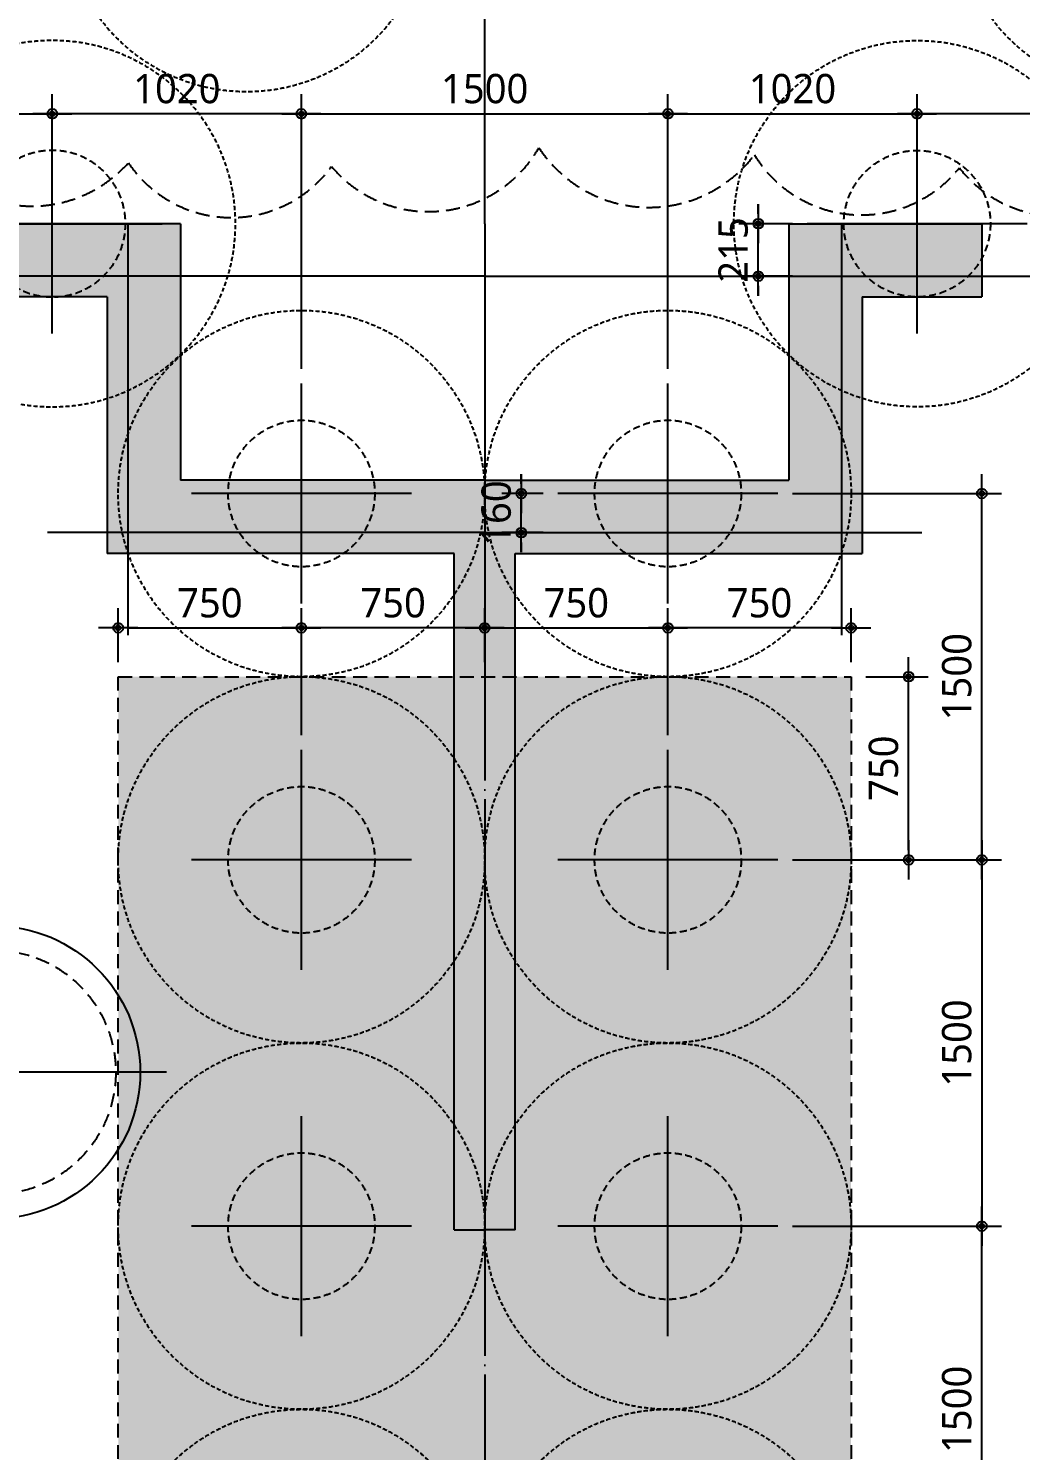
# Model space of a CAD drawing. Header units: millimetres. Extents: x 317501 to 814054, y -400799 to -14117.
# Drawn here: x 740787 to 744847, y -50366 to -44543 of the extents above; entities that cross this region are included whole.
import ezdxf
from ezdxf.xclip import XClip

# ---------------------------------------------------------------- set-up
doc = ezdxf.new("R2010")
doc.units = ezdxf.units.MM
doc.header["$LTSCALE"] = 38
doc.header["$XCLIPFRAME"] = 0
for name, pattern in [('CEN', [62, 60, -1, 0, -1]), ('XS-기초$0$CEN', [62, 60, -1, 0, -1]), ('XS-기초$0$HID', [2.3, 1.5, -0.8])]:
    doc.linetypes.add(name, pattern=pattern)
doc.layers.get('Defpoints').update_dxf_attribs({"color": 145})
for name, color, linetype in [('CEN', 1, 'CEN'), ('DIM', 7, 'Continuous'), ('DOT', 3, 'Continuous'), ('XS-기초$0$252', 252, 'Continuous'), ('XS-기초$0$CEN', 1, 'XS-기초$0$CEN'), ('XS-기초$0$PILE', 3, 'XS-기초$0$HID'), ('XS-기초$0$WALL', 11, 'Continuous'), ('XS-기초$0$보강구간', 6, 'XS-기초$0$HID'), ('XS-기초$0$집수정-주동', 21, 'Continuous')]:
    doc.layers.add(name, color=color, linetype=linetype)
doc.layers.add('XS-기초$0$0106', color=30, linetype='XS-기초$0$HID', plot=False)
doc.layers.add('XS-기초$0$DEFPOINT', color=144, linetype='Continuous', plot=False)
doc.styles.add('맑은고딕', font='malgun.ttf')
doc.dimstyles.new('DIM_40', dxfattribs={"dimscale": 40, "dimtxt": 3, "dimasz": 1, "dimexe": 2, "dimexo": 1.5, "dimgap": 1, "dimtad": 1, "dimdec": 0, "dimzin": 0, "dimdsep": 46, "dimtxsty": '맑은고딕', "dimblk1": 'DIMDOT', "dimblk2": 'DIMDOT', "dimsah": 1, "dimcen": 0.09, "dimdle": 2, "dimclrd": 7, "dimclre": 7, "dimclrt": 6, "dimadec": 0, "dimazin": 0, "dimtfac": 1, "dimtdec": 0, "dimtix": 1, "dimtmove": 2, "dimatfit": 3, "dimldrblk": 'DIMDOT', "dimfxl": 0, "dimtolj": 1, "dimtzin": 0, "dimarcsym": 0})

# ---------------------------------------------------------------- blocks, each defined once
blk = doc.blocks.new('XS-기초$0$집수정-주동')
at = {"layer": 'XS-기초$0$집수정-주동'}
for p, q in [((0, 707.1), (0, -707.1)), ((707.1, 0), (-707.1, 0))]:
    blk.add_line(p, q, dxfattribs=at)
blk.add_circle((0, 0), 600, dxfattribs=at)
at = {"layer": 'XS-기초$0$집수정-주동', "linetype": 'XS-기초$0$HID'}
blk.add_circle((0, 0), 500, dxfattribs=at)
blk = doc.blocks.new('XS-기초$0$PILE-600')
at = {"layer": 'XS-기초$0$DEFPOINT', "color": 173, "linetype": 'XS-기초$0$HID', "ltscale": 0.3}
blk.add_circle((0, 0), 750, dxfattribs=at)
at = {"layer": 'XS-기초$0$PILE', "linetype": 'Continuous'}
for p, q in [((0, -450), (0, 450)), ((-450, 0), (450, 0))]:
    blk.add_line(p, q, dxfattribs=at)
at = {"layer": 'XS-기초$0$PILE', "ltscale": 0.5}
blk.add_circle((0, 0), 300, dxfattribs=at)
blk = doc.blocks.new('XS-기초$0$A$C762E058C')
at = {"layer": 'XS-기초$0$252'}
h = blk.add_hatch(color=256, dxfattribs=at)
h.dxf.hatch_style = 1
h.paths.add_polyline_path([(68150, -15900), (68150, -15100), (67650, -15100), (67650, -15900)])
h.paths.add_polyline_path([(60300, -15900), (60300, -15100), (59800, -15100), (59800, -15900)])
h.paths.add_polyline_path([(57590, -15900), (57340, -15900), (57340, -13415), (58140, -13415), (58140, -14615), (57590, -14615)])
h.paths.add_polyline_path([(58140, -12170), (58140, -10970), (57590, -10970), (57590, -8335), (58140, -8335), (58140, -6475), (57340, -6475), (57340, -12170)])
h.paths.add_polyline_path([(64580, -14615), (63780, -14615), (63780, -13415), (64580, -13415)])
h.paths.add_polyline_path([(68050, -13615), (67800, -13615), (67800, -12080), (68050, -12080)])
h.paths.add_polyline_path([(64580, -12170), (63780, -12170), (63780, -10970), (64580, -10970)])
h.paths.add_polyline_path([(70980, -12170), (70480, -12170), (70480, -10970), (71280, -10970), (71280, -15900), (70980, -15900), (70980, -14615), (70480, -14615), (70480, -13415), (70980, -13415)])
h.paths.add_polyline_path([(60310, -13615), (60560, -13615), (60560, -12080), (60310, -12080)])
h.paths.add_polyline_path([(50800, -12170), (50800, -10970), (50000, -10970), (50000, -12170)])
h.paths.add_polyline_path([(50800, -14615), (50800, -13415), (50000, -13415), (50000, -14615)])
h.paths.add_polyline_path([(46830, -13615), (47080, -13615), (47080, -12080), (46830, -12080)])
h.paths.add_polyline_path([(52175, -6475), (52175, -8335), (49225, -8335), (49225, -6475), (49925, -6475), (49925, -7635), (50700, -7635), (51475, -7635), (51475, -6475)])
h.paths.add_polyline_path([(63405, -6475), (63405, -7635), (64180, -7635), (64955, -7635), (64955, -6475), (65655, -6475), (65655, -8335), (62705, -8335), (62705, -6475)])
h.paths.add_polyline_path([(54570, -13615), (54320, -13615), (54320, -12080), (54570, -12080)])
h.paths.add_polyline_path([(62555, -4685), (62055, -4685), (62055, -2075), (61155, -2075), (61155, -2375), (61755, -2375), (61755, -4675), (56855, -4675), (56855, -2375), (57455, -2375), (57455, -2075), (56555, -2075), (56555, -4675), (54205, -4675), (54205, -4975), (61755, -4975), (61755, -5185), (62555, -5185)])
h.paths.add_polyline_path([(59965, -2075), (59965, -2375), (58645, -2375), (58645, -2075)], flags=17)
h.paths.add_polyline_path([(67650, -5185), (68450, -5185), (68450, -4685), (67650, -4685)])
h.paths.add_polyline_path([(80600, -5275), (80600, -4475), (80100, -4475), (80100, -5275)])
h.paths.add_polyline_path([(48285, -215), (48285, -340), (48285, -465), (51055, -465), (51055, -1885), (52105, -1885), (52105, -2375), (52405, -2375), (52405, -1585), (51355, -1585), (51355, -340), (51355, 905), (52405, 905), (52405, 1695), (52105, 1695), (52105, 1205), (51055, 1205), (51055, -215)])
h.paths.add_polyline_path([(48285, 7825), (48285, 7700), (48285, 7575), (51055, 7575), (51055, 6155), (52105, 6155), (52105, 5665), (52405, 5665), (52405, 6455), (51355, 6455), (51355, 7700), (51355, 8945), (52405, 8945), (52405, 9735), (52105, 9735), (52105, 9245), (51055, 9245), (51055, 7825)])
h.paths.add_polyline_path([(51405, 14290), (51405, 14540), (50775, 14540), (50775, 14290)])
h.paths.add_polyline_path([(52105, 13685), (52105, 14485), (52405, 14485), (52405, 13685)])
h.paths.add_polyline_path([(44765, 14270), (45065, 14270), (45065, 14670), (44765, 14670)])
h.paths.add_polyline_path([(45765, 14290), (45765, 14540), (47000, 14540), (47000, 14290)])
h.paths.add_polyline_path([(44765, 21250), (45065, 21250), (45065, 20850), (44765, 20850)])
h.paths.add_polyline_path([(45765, 21230), (45765, 20980), (47000, 20980), (47000, 21230)])
h.paths.add_polyline_path([(51405, 21230), (51405, 20980), (50775, 20980), (50775, 21230)])
h.paths.add_polyline_path([(52105, 21835), (52105, 21035), (52405, 21035), (52405, 21835)])
blk = doc.blocks.new('XS-기초')
at = {"layer": 'XS-기초$0$0106'}
blk.add_lwpolyline([(173483, 208217.2, -0.520567), (173442, 207336.4, -0.520567), (173523.9, 206484.9, -0.520567), (173513.9, 205654.2, -0.520567), (173415.1, 204792, -0.520567), (173500.7, 203918.7, -0.520567), (173529.6, 203085.8, -0.520567), (173032.2, 202349, -0.520567), (172184.4, 202423.8, -0.520567), (171302.1, 202400.9, -0.520567), (170984.3, 203221.7, -0.520567), (170943.6, 204057, -0.520567), (170997, 204896.1, -0.520567), (171026.2, 205778, -0.520567), (170948.9, 206627, -0.520567), (170964.2, 207458.1, -0.520567), (171067.3, 208323.4, -0.520567)], format="xyb", dxfattribs=at)
at = {"layer": 'XS-기초$0$CEN'}
for p, q in [((170500, 206000), (170500, 210020)), ((169450, 206000), (169450, 207790)), ((170715, 207460), (169030, 207460)), ((170715, 206000), (161910, 206000)), ((170715, 206000), (161910, 206000)), ((169450, 206000), (169450, 204210)), ((170500, 206000), (170500, 201980)), ((170715, 204540), (169030, 204540))]:
    blk.add_line(p, q, dxfattribs=at)
at = {"layer": 'XS-기초$0$WALL'}
for p, q in [((170415, 207545), (170415, 208035)), ((170715, 207245), (170715, 208035)), ((169365, 206125), (169365, 207545)), ((170415, 207545), (169365, 207545)), ((169665, 206000), (169665, 207245)), ((170715, 207245), (169665, 207245)), ((166595, 206125), (169365, 206125)), ((166595, 206125), (166595, 206000)), ((166595, 205875), (166595, 206000)), ((169665, 206000), (169665, 204755)), ((166595, 205875), (169365, 205875)), ((169365, 205875), (169365, 204455)), ((170715, 204755), (169665, 204755)), ((170715, 204755), (170715, 203965)), ((170415, 204455), (169365, 204455)), ((170415, 204455), (170415, 203965)), ((170715, 203965), (170415, 203965))]:
    blk.add_line(p, q, dxfattribs=at)
at = {"layer": 'XS-기초$0$보강구간'}
blk.add_lwpolyline([(168860, 204500), (162860, 204500), (162860, 207500), (168860, 207500)], close=True, dxfattribs=at)
at = {"layer": 'XS-기초$0$252'}
blk.add_blockref('XS-기초$0$A$C762E058C', (118310, 198300), dxfattribs=at)
at = {"layer": 'XS-기초$0$PILE', "xscale": -1, "rotation": 180}
blk.add_blockref('XS-기초$0$PILE-600', (170715, 207770), dxfattribs=at)
at = {"layer": 'XS-기초$0$PILE'}
for p in [(172005, 206975), (165110, 206750), (166610, 206750), (168110, 206750), (169610, 206750), (165110, 205250), (166610, 205250), (168110, 205250), (169610, 205250), (170715, 204230), (172005, 203325)]:
    blk.add_blockref('XS-기초$0$PILE-600', p, dxfattribs=at)
at = {"layer": 'XS-기초$0$집수정-주동', "rotation": 270}
blk.add_blockref('XS-기초$0$집수정-주동', (167240, 208010), dxfattribs=at)
blk = doc.blocks.new('DIMDOT')
at = {"layer": 'DIM', "linetype": 'Continuous'}
blk.add_line((-2, 0), (2, 0), dxfattribs=at)
for radius in [0.5, 0.25]:
    blk.add_circle((0, 0), radius, dxfattribs=at)
blk = doc.blocks.new('*D259')
at = {"layer": 'Defpoints', "color": 0, "linetype": 'Continuous', "transparency": 16777216}
for p in [(743853.9, -49447.5), (744688.9, -49447.5), (743853.9, -50947.5)]:
    blk.add_point(p, dxfattribs=at)
at = {"layer": 'DIM', "color": 7, "linetype": 'Continuous', "lineweight": -2, "transparency": 16777216}
for p, q in [((743913.9, -49447.5), (744768.9, -49447.5)), ((744688.9, -50907.5), (744688.9, -49487.5)), ((743913.9, -50947.5), (744768.9, -50947.5))]:
    blk.add_line(p, q, dxfattribs=at)
at = {"layer": 'DIM', "color": 7, "linetype": 'Continuous', "lineweight": -2, "transparency": 16777216, "xscale": 40, "yscale": 40, "zscale": 40}
for p, rotation in [((744688.9, -49447.5), 90), ((744688.9, -50947.5), 270)]:
    blk.add_blockref('DIMDOT', p, dxfattribs=dict(at, rotation=rotation))
at = {"layer": 'DIM', "color": 6, "linetype": 'Continuous', "transparency": 16777216, "insert": (744586.6, -50197.5), "char_height": 120, "attachment_point": 5, "rotation": 90, "style": '맑은고딕'}
blk.add_mtext('\\A1;1500', dxfattribs=at)
blk = doc.blocks.new('*D262')
at = {"layer": 'Defpoints', "color": 0, "linetype": 'Continuous', "transparency": 16777216}
for p in [(743853.9, -47947.5), (743853.9, -49447.5), (744688.9, -49447.5)]:
    blk.add_point(p, dxfattribs=at)
at = {"layer": 'DIM', "color": 7, "linetype": 'Continuous', "lineweight": -2, "transparency": 16777216}
for p, q in [((743913.9, -47947.5), (744768.9, -47947.5)), ((744688.9, -47987.5), (744688.9, -49407.5)), ((743913.9, -49447.5), (744768.9, -49447.5))]:
    blk.add_line(p, q, dxfattribs=at)
at = {"layer": 'DIM', "color": 7, "linetype": 'Continuous', "lineweight": -2, "transparency": 16777216, "xscale": 40, "yscale": 40, "zscale": 40}
for p, rotation in [((744688.9, -47947.5), 90), ((744688.9, -49447.5), 270)]:
    blk.add_blockref('DIMDOT', p, dxfattribs=dict(at, rotation=rotation))
at = {"layer": 'DIM', "color": 6, "linetype": 'Continuous', "transparency": 16777216, "insert": (744586.6, -48697.5), "char_height": 120, "attachment_point": 5, "rotation": 90, "style": '맑은고딕'}
blk.add_mtext('\\A1;1500', dxfattribs=at)
blk = doc.blocks.new('*D263')
at = {"layer": 'Defpoints', "color": 0, "linetype": 'Continuous', "transparency": 16777216}
for p in [(743853.9, -46447.5), (744688.9, -46447.5), (743853.9, -47947.5)]:
    blk.add_point(p, dxfattribs=at)
at = {"layer": 'DIM', "color": 7, "linetype": 'Continuous', "lineweight": -2, "transparency": 16777216}
for p, q in [((743913.9, -46447.5), (744768.9, -46447.5)), ((744688.9, -47907.5), (744688.9, -46487.5)), ((743913.9, -47947.5), (744768.9, -47947.5))]:
    blk.add_line(p, q, dxfattribs=at)
at = {"layer": 'DIM', "color": 7, "linetype": 'Continuous', "lineweight": -2, "transparency": 16777216, "xscale": 40, "yscale": 40, "zscale": 40}
for p, rotation in [((744688.9, -46447.5), 90), ((744688.9, -47947.5), 270)]:
    blk.add_blockref('DIMDOT', p, dxfattribs=dict(at, rotation=rotation))
at = {"layer": 'DIM', "color": 6, "linetype": 'Continuous', "transparency": 16777216, "insert": (744586.6, -47197.5), "char_height": 120, "attachment_point": 5, "rotation": 90, "style": '맑은고딕'}
blk.add_mtext('\\A1;1500', dxfattribs=at)
blk = doc.blocks.new('*D264')
at = {"layer": 'Defpoints', "color": 0, "linetype": 'Continuous', "transparency": 16777216}
for p in [(741903.9, -46997.5), (741153.9, -47197.5), (741903.9, -47497.5)]:
    blk.add_point(p, dxfattribs=at)
at = {"layer": 'DIM', "color": 7, "linetype": 'Continuous', "lineweight": -2, "transparency": 16777216}
for p, q in [((741153.9, -47137.5), (741153.9, -46917.5)), ((741903.9, -47437.5), (741903.9, -46917.5)), ((741193.9, -46997.5), (741863.9, -46997.5))]:
    blk.add_line(p, q, dxfattribs=at)
at = {"layer": 'DIM', "color": 7, "linetype": 'Continuous', "lineweight": -2, "transparency": 16777216, "xscale": 40, "yscale": 40, "zscale": 40, "rotation": 180}
blk.add_blockref('DIMDOT', (741153.9, -46997.5), dxfattribs=at)
at = {"layer": 'DIM', "color": 7, "linetype": 'Continuous', "lineweight": -2, "transparency": 16777216, "xscale": 40, "yscale": 40, "zscale": 40}
blk.add_blockref('DIMDOT', (741903.9, -46997.5), dxfattribs=at)
at = {"layer": 'DIM', "color": 6, "linetype": 'Continuous', "transparency": 16777216, "insert": (741528.9, -46895.5), "char_height": 120, "attachment_point": 5, "style": '맑은고딕'}
blk.add_mtext('\\A1;750', dxfattribs=at)
blk = doc.blocks.new('*D265')
at = {"layer": 'Defpoints', "color": 0, "linetype": 'Continuous', "transparency": 16777216}
for p in [(741903.9, -46997.5), (742653.9, -47197.5), (741903.9, -47497.5)]:
    blk.add_point(p, dxfattribs=at)
at = {"layer": 'DIM', "color": 7, "linetype": 'Continuous', "lineweight": -2, "transparency": 16777216}
for p, q in [((741903.9, -47437.5), (741903.9, -46917.5)), ((742653.9, -47137.5), (742653.9, -46917.5)), ((742613.9, -46997.5), (741943.9, -46997.5))]:
    blk.add_line(p, q, dxfattribs=at)
at = {"layer": 'DIM', "color": 7, "linetype": 'Continuous', "lineweight": -2, "transparency": 16777216, "xscale": 40, "yscale": 40, "zscale": 40, "rotation": 180}
blk.add_blockref('DIMDOT', (741903.9, -46997.5), dxfattribs=at)
at = {"layer": 'DIM', "color": 7, "linetype": 'Continuous', "lineweight": -2, "transparency": 16777216, "xscale": 40, "yscale": 40, "zscale": 40}
blk.add_blockref('DIMDOT', (742653.9, -46997.5), dxfattribs=at)
at = {"layer": 'DIM', "color": 6, "linetype": 'Continuous', "transparency": 16777216, "insert": (742278.9, -46895.5), "char_height": 120, "attachment_point": 5, "style": '맑은고딕'}
blk.add_mtext('\\A1;750', dxfattribs=at)
blk = doc.blocks.new('*D266')
at = {"layer": 'Defpoints', "color": 0, "linetype": 'Continuous', "transparency": 16777216}
for p in [(743403.9, -46997.5), (744153.9, -47197.5), (743403.9, -47497.5)]:
    blk.add_point(p, dxfattribs=at)
at = {"layer": 'DIM', "color": 7, "linetype": 'Continuous', "lineweight": -2, "transparency": 16777216}
for p, q in [((743403.9, -47437.5), (743403.9, -46917.5)), ((744153.9, -47137.5), (744153.9, -46917.5)), ((744113.9, -46997.5), (743443.9, -46997.5))]:
    blk.add_line(p, q, dxfattribs=at)
at = {"layer": 'DIM', "color": 7, "linetype": 'Continuous', "lineweight": -2, "transparency": 16777216, "xscale": 40, "yscale": 40, "zscale": 40, "rotation": 180}
blk.add_blockref('DIMDOT', (743403.9, -46997.5), dxfattribs=at)
at = {"layer": 'DIM', "color": 7, "linetype": 'Continuous', "lineweight": -2, "transparency": 16777216, "xscale": 40, "yscale": 40, "zscale": 40}
blk.add_blockref('DIMDOT', (744153.9, -46997.5), dxfattribs=at)
at = {"layer": 'DIM', "color": 6, "linetype": 'Continuous', "transparency": 16777216, "insert": (743778.9, -46895.5), "char_height": 120, "attachment_point": 5, "style": '맑은고딕'}
blk.add_mtext('\\A1;750', dxfattribs=at)
blk = doc.blocks.new('*D267')
at = {"layer": 'Defpoints', "color": 0, "linetype": 'Continuous', "transparency": 16777216}
for p in [(743403.9, -46997.5), (742653.9, -47197.5), (743403.9, -47497.5)]:
    blk.add_point(p, dxfattribs=at)
at = {"layer": 'DIM', "color": 7, "linetype": 'Continuous', "lineweight": -2, "transparency": 16777216}
for p, q in [((742653.9, -47137.5), (742653.9, -46917.5)), ((743403.9, -47437.5), (743403.9, -46917.5)), ((742693.9, -46997.5), (743363.9, -46997.5))]:
    blk.add_line(p, q, dxfattribs=at)
at = {"layer": 'DIM', "color": 7, "linetype": 'Continuous', "lineweight": -2, "transparency": 16777216, "xscale": 40, "yscale": 40, "zscale": 40, "rotation": 180}
blk.add_blockref('DIMDOT', (742653.9, -46997.5), dxfattribs=at)
at = {"layer": 'DIM', "color": 7, "linetype": 'Continuous', "lineweight": -2, "transparency": 16777216, "xscale": 40, "yscale": 40, "zscale": 40}
blk.add_blockref('DIMDOT', (743403.9, -46997.5), dxfattribs=at)
at = {"layer": 'DIM', "color": 6, "linetype": 'Continuous', "transparency": 16777216, "insert": (743028.9, -46895.5), "char_height": 120, "attachment_point": 5, "style": '맑은고딕'}
blk.add_mtext('\\A1;750', dxfattribs=at)
blk = doc.blocks.new('*D269')
at = {"layer": 'Defpoints', "color": 0, "linetype": 'Continuous', "transparency": 16777216}
for p in [(744153.9, -47197.5), (744388.9, -47197.5), (743853.9, -47947.5)]:
    blk.add_point(p, dxfattribs=at)
at = {"layer": 'DIM', "color": 7, "linetype": 'Continuous', "lineweight": -2, "transparency": 16777216}
for p, q in [((744213.9, -47197.5), (744468.9, -47197.5)), ((744388.9, -47907.5), (744388.9, -47237.5)), ((743913.9, -47947.5), (744468.9, -47947.5))]:
    blk.add_line(p, q, dxfattribs=at)
at = {"layer": 'DIM', "color": 7, "linetype": 'Continuous', "lineweight": -2, "transparency": 16777216, "xscale": 40, "yscale": 40, "zscale": 40}
for p, rotation in [((744388.9, -47197.5), 90), ((744388.9, -47947.5), 270)]:
    blk.add_blockref('DIMDOT', p, dxfattribs=dict(at, rotation=rotation))
at = {"layer": 'DIM', "color": 6, "linetype": 'Continuous', "transparency": 16777216, "insert": (744286.9, -47572.5), "char_height": 120, "attachment_point": 5, "rotation": 90, "style": '맑은고딕'}
blk.add_mtext('\\A1;750', dxfattribs=at)
blk = doc.blocks.new('*D295')
at = {"layer": 'Defpoints', "color": 0, "linetype": 'Continuous', "transparency": 16777216}
for p in [(740883.9, -44892.5), (739383.9, -45042.5), (740883.9, -45042.5)]:
    blk.add_point(p, dxfattribs=at)
at = {"layer": 'DIM', "color": 7, "linetype": 'Continuous', "lineweight": -2, "transparency": 16777216}
for p, q in [((739383.9, -44982.5), (739383.9, -44812.5)), ((740883.9, -44982.5), (740883.9, -44812.5)), ((739423.9, -44892.5), (740843.9, -44892.5))]:
    blk.add_line(p, q, dxfattribs=at)
at = {"layer": 'DIM', "color": 7, "linetype": 'Continuous', "lineweight": -2, "transparency": 16777216, "xscale": 40, "yscale": 40, "zscale": 40, "rotation": 180}
blk.add_blockref('DIMDOT', (739383.9, -44892.5), dxfattribs=at)
at = {"layer": 'DIM', "color": 7, "linetype": 'Continuous', "lineweight": -2, "transparency": 16777216, "xscale": 40, "yscale": 40, "zscale": 40}
blk.add_blockref('DIMDOT', (740883.9, -44892.5), dxfattribs=at)
at = {"layer": 'DIM', "color": 6, "linetype": 'Continuous', "transparency": 16777216, "insert": (740133.9, -44790.1), "char_height": 120, "attachment_point": 5, "style": '맑은고딕'}
blk.add_mtext('\\A1;1500', dxfattribs=at)
blk = doc.blocks.new('*D296')
at = {"layer": 'Defpoints', "color": 0, "linetype": 'Continuous', "transparency": 16777216}
for p in [(740883.9, -44892.5), (740883.9, -45042.5), (741903.9, -45997.5)]:
    blk.add_point(p, dxfattribs=at)
at = {"layer": 'DIM', "color": 7, "linetype": 'Continuous', "lineweight": -2, "transparency": 16777216}
for p, q in [((740883.9, -44982.5), (740883.9, -44812.5)), ((741903.9, -45937.5), (741903.9, -44812.5)), ((741863.9, -44892.5), (740923.9, -44892.5))]:
    blk.add_line(p, q, dxfattribs=at)
at = {"layer": 'DIM', "color": 7, "linetype": 'Continuous', "lineweight": -2, "transparency": 16777216, "xscale": 40, "yscale": 40, "zscale": 40, "rotation": 180}
blk.add_blockref('DIMDOT', (740883.9, -44892.5), dxfattribs=at)
at = {"layer": 'DIM', "color": 7, "linetype": 'Continuous', "lineweight": -2, "transparency": 16777216, "xscale": 40, "yscale": 40, "zscale": 40}
blk.add_blockref('DIMDOT', (741903.9, -44892.5), dxfattribs=at)
at = {"layer": 'DIM', "color": 6, "linetype": 'Continuous', "transparency": 16777216, "insert": (741393.9, -44790.1), "char_height": 120, "attachment_point": 5, "style": '맑은고딕'}
blk.add_mtext('\\A1;1020', dxfattribs=at)
blk = doc.blocks.new('*D297')
at = {"layer": 'Defpoints', "color": 0, "linetype": 'Continuous', "transparency": 16777216}
for p in [(743403.9, -44892.5), (741903.9, -45997.5), (743403.9, -45997.5)]:
    blk.add_point(p, dxfattribs=at)
at = {"layer": 'DIM', "color": 7, "linetype": 'Continuous', "lineweight": -2, "transparency": 16777216}
for p, q in [((741903.9, -45937.5), (741903.9, -44812.5)), ((743403.9, -45937.5), (743403.9, -44812.5)), ((741943.9, -44892.5), (743363.9, -44892.5))]:
    blk.add_line(p, q, dxfattribs=at)
at = {"layer": 'DIM', "color": 7, "linetype": 'Continuous', "lineweight": -2, "transparency": 16777216, "xscale": 40, "yscale": 40, "zscale": 40, "rotation": 180}
blk.add_blockref('DIMDOT', (741903.9, -44892.5), dxfattribs=at)
at = {"layer": 'DIM', "color": 7, "linetype": 'Continuous', "lineweight": -2, "transparency": 16777216, "xscale": 40, "yscale": 40, "zscale": 40}
blk.add_blockref('DIMDOT', (743403.9, -44892.5), dxfattribs=at)
at = {"layer": 'DIM', "color": 6, "linetype": 'Continuous', "transparency": 16777216, "insert": (742653.9, -44790.1), "char_height": 120, "attachment_point": 5, "style": '맑은고딕'}
blk.add_mtext('\\A1;1500', dxfattribs=at)
blk = doc.blocks.new('*D298')
at = {"layer": 'Defpoints', "color": 0, "linetype": 'Continuous', "transparency": 16777216}
for p in [(744423.9, -44892.5), (744423.9, -45042.5), (745923.9, -45042.5)]:
    blk.add_point(p, dxfattribs=at)
at = {"layer": 'DIM', "color": 7, "linetype": 'Continuous', "lineweight": -2, "transparency": 16777216}
for p, q in [((744423.9, -44982.5), (744423.9, -44812.5)), ((745923.9, -44982.5), (745923.9, -44812.5)), ((745883.9, -44892.5), (744463.9, -44892.5))]:
    blk.add_line(p, q, dxfattribs=at)
at = {"layer": 'DIM', "color": 7, "linetype": 'Continuous', "lineweight": -2, "transparency": 16777216, "xscale": 40, "yscale": 40, "zscale": 40, "rotation": 180}
blk.add_blockref('DIMDOT', (744423.9, -44892.5), dxfattribs=at)
at = {"layer": 'DIM', "color": 7, "linetype": 'Continuous', "lineweight": -2, "transparency": 16777216, "xscale": 40, "yscale": 40, "zscale": 40}
blk.add_blockref('DIMDOT', (745923.9, -44892.5), dxfattribs=at)
at = {"layer": 'DIM', "color": 6, "linetype": 'Continuous', "transparency": 16777216, "insert": (745173.9, -44790.1), "char_height": 120, "attachment_point": 5, "style": '맑은고딕'}
blk.add_mtext('\\A1;1500', dxfattribs=at)
blk = doc.blocks.new('*D299')
at = {"layer": 'Defpoints', "color": 0, "linetype": 'Continuous', "transparency": 16777216}
for p in [(744423.9, -44892.5), (744423.9, -45042.5), (743403.9, -45997.5)]:
    blk.add_point(p, dxfattribs=at)
at = {"layer": 'DIM', "color": 7, "linetype": 'Continuous', "lineweight": -2, "transparency": 16777216}
for p, q in [((743403.9, -45937.5), (743403.9, -44812.5)), ((744423.9, -44982.5), (744423.9, -44812.5)), ((743443.9, -44892.5), (744383.9, -44892.5))]:
    blk.add_line(p, q, dxfattribs=at)
at = {"layer": 'DIM', "color": 7, "linetype": 'Continuous', "lineweight": -2, "transparency": 16777216, "xscale": 40, "yscale": 40, "zscale": 40, "rotation": 180}
blk.add_blockref('DIMDOT', (743403.9, -44892.5), dxfattribs=at)
at = {"layer": 'DIM', "color": 7, "linetype": 'Continuous', "lineweight": -2, "transparency": 16777216, "xscale": 40, "yscale": 40, "zscale": 40}
blk.add_blockref('DIMDOT', (744423.9, -44892.5), dxfattribs=at)
at = {"layer": 'DIM', "color": 6, "linetype": 'Continuous', "transparency": 16777216, "insert": (743913.9, -44790.1), "char_height": 120, "attachment_point": 5, "style": '맑은고딕'}
blk.add_mtext('\\A1;1020', dxfattribs=at)
blk = doc.blocks.new('*D310')
at = {"layer": 'Defpoints', "color": 0, "linetype": 'Continuous', "transparency": 16777216}
for p in [(743773.9, -45342.5), (743973.9, -45342.5), (743973.9, -45557.5)]:
    blk.add_point(p, dxfattribs=at)
at = {"layer": 'DIM', "color": 7, "linetype": 'Continuous', "lineweight": -2, "transparency": 16777216}
for p, q in [((743773.9, -45302.5), (743773.9, -45262.5)), ((743913.9, -45342.5), (743693.9, -45342.5)), ((743773.9, -45557.5), (743773.9, -45342.5)), ((743913.9, -45557.5), (743693.9, -45557.5)), ((743773.9, -45597.5), (743773.9, -45637.5))]:
    blk.add_line(p, q, dxfattribs=at)
at = {"layer": 'DIM', "color": 7, "linetype": 'Continuous', "lineweight": -2, "transparency": 16777216, "xscale": 40, "yscale": 40, "zscale": 40}
for p, rotation in [((743773.9, -45342.5), 270), ((743773.9, -45557.5), 90)]:
    blk.add_blockref('DIMDOT', p, dxfattribs=dict(at, rotation=rotation))
at = {"layer": 'DIM', "color": 6, "linetype": 'Continuous', "transparency": 16777216, "insert": (743671.6, -45450), "char_height": 120, "attachment_point": 5, "rotation": 90, "style": '맑은고딕'}
blk.add_mtext('\\A1;215', dxfattribs=at)
blk = doc.blocks.new('*D317')
at = {"layer": 'Defpoints', "color": 0, "linetype": 'Continuous', "transparency": 16777216}
for p in [(742803.9, -46447.5), (742953.9, -46447.5), (742953.9, -46607.5)]:
    blk.add_point(p, dxfattribs=at)
at = {"layer": 'DIM', "color": 7, "linetype": 'Continuous', "lineweight": -2, "transparency": 16777216}
for p, q in [((742803.9, -46407.5), (742803.9, -46367.5)), ((742893.9, -46447.5), (742723.9, -46447.5)), ((742803.9, -46607.5), (742803.9, -46447.5)), ((742893.9, -46607.5), (742723.9, -46607.5)), ((742803.9, -46647.5), (742803.9, -46687.5))]:
    blk.add_line(p, q, dxfattribs=at)
at = {"layer": 'DIM', "color": 7, "linetype": 'Continuous', "lineweight": -2, "transparency": 16777216, "xscale": 40, "yscale": 40, "zscale": 40}
for p, rotation in [((742803.9, -46447.5), 270), ((742803.9, -46607.5), 90)]:
    blk.add_blockref('DIMDOT', p, dxfattribs=dict(at, rotation=rotation))
at = {"layer": 'DIM', "color": 6, "linetype": 'Continuous', "transparency": 16777216, "insert": (742701.6, -46527.5), "char_height": 120, "attachment_point": 5, "rotation": 90, "style": '맑은고딕'}
blk.add_mtext('\\A1;160', dxfattribs=at)

msp = doc.modelspace()

# ---------------------------------------------------------------- hatches: boundary and pattern name
at = {"layer": 'DOT'}
h = msp.add_hatch(dxfattribs=at)
h.set_pattern_fill('DOTS', color=256, scale=60, angle=-90, style=0)
h.set_pattern_definition([(270, (577968.93, -277062.5), (60, -30), [0, -60])])
h.paths.add_polyline_path([(744153.9, -53197.5), (741153.9, -53197.5), (741153.9, -47197.5), (744153.9, -47197.5)])

# ---------------------------------------------------------------- linework, layer by layer
at = {"layer": 'CEN'}
msp.add_line((742653.9, -45342.5), (742653.9, -33342.5), dxfattribs=at)

# ---------------------------------------------------------------- block references
ref = msp.add_blockref('XS-기초', (948653.9, -216057.5), dxfattribs=dict(rotation=89.99999999999909))
XClip(ref).set_block_clipping_path([(160289.9999999976, 191975.0000000133), (182714.9999999962, 224100.000000005)])

# ---------------------------------------------------------------- dimensions: what is measured, and where the dimension line sits
at = {"layer": 'DIM', "linetype": 'Continuous'}
for base, p1, p2, picture, middle in [((740883.9, -44892.5), (739383.9, -45042.5), (740883.9, -45042.5), '*D295', (740133.9, -44790.1)), ((743403.9, -44892.5), (741903.9, -45997.5), (743403.9, -45997.5), '*D297', (742653.9, -44790.1)), ((744423.9, -44892.5), (743403.9, -45997.5), (744423.9, -45042.5), '*D299', (743913.9, -44790.1)), ((741903.9, -46997.5), (741153.9, -47197.5), (741903.9, -47497.5), '*D264', (741528.9, -46895.5)), ((743403.9, -46997.5), (742653.9, -47197.5), (743403.9, -47497.5), '*D267', (743028.9, -46895.5))]:
    dim = msp.add_linear_dim(base=base, p1=p1, p2=p2, dimstyle='DIM_40', override={"dimtix": 1, "dimatfit": 3}, dxfattribs=at)
    dim.commit()
    dim.dimension.update_dxf_attribs({"geometry": picture, "text_midpoint": middle})
for base, p1, p2, angle, picture, middle in [((740883.9, -44892.5), (741903.9, -45997.5), (740883.9, -45042.5), 180, '*D296', (741393.9, -44790.1)), ((744423.9, -44892.5), (745923.9, -45042.5), (744423.9, -45042.5), 180, '*D298', (745173.9, -44790.1)), ((743773.9, -45342.5), (743973.9, -45557.5), (743973.9, -45342.5), 90, '*D310', (743671.6, -45450)), ((742803.9, -46447.5), (742953.9, -46607.5), (742953.9, -46447.5), 90, '*D317', (742701.6, -46527.5)), ((744688.9, -46447.5), (743853.9, -47947.5), (743853.9, -46447.5), 90, '*D263', (744586.6, -47197.5)), ((741903.9, -46997.5), (742653.9, -47197.5), (741903.9, -47497.5), 180, '*D265', (742278.9, -46895.5)), ((743403.9, -46997.5), (744153.9, -47197.5), (743403.9, -47497.5), 180, '*D266', (743778.9, -46895.5)), ((744388.9, -47197.5), (743853.9, -47947.5), (744153.9, -47197.5), 90, '*D269', (744286.9, -47572.5)), ((744688.9, -49447.5), (743853.9, -47947.5), (743853.9, -49447.5), 270, '*D262', (744586.6, -48697.5)), ((744688.9, -49447.5), (743853.9, -50947.5), (743853.9, -49447.5), 90, '*D259', (744586.6, -50197.5))]:
    dim = msp.add_linear_dim(base=base, p1=p1, p2=p2, angle=angle, dimstyle='DIM_40', override={"dimtix": 1, "dimatfit": 3}, dxfattribs=at)
    dim.commit()
    dim.dimension.update_dxf_attribs({"geometry": picture, "text_midpoint": middle})

doc.saveas('drawing.dxf')
